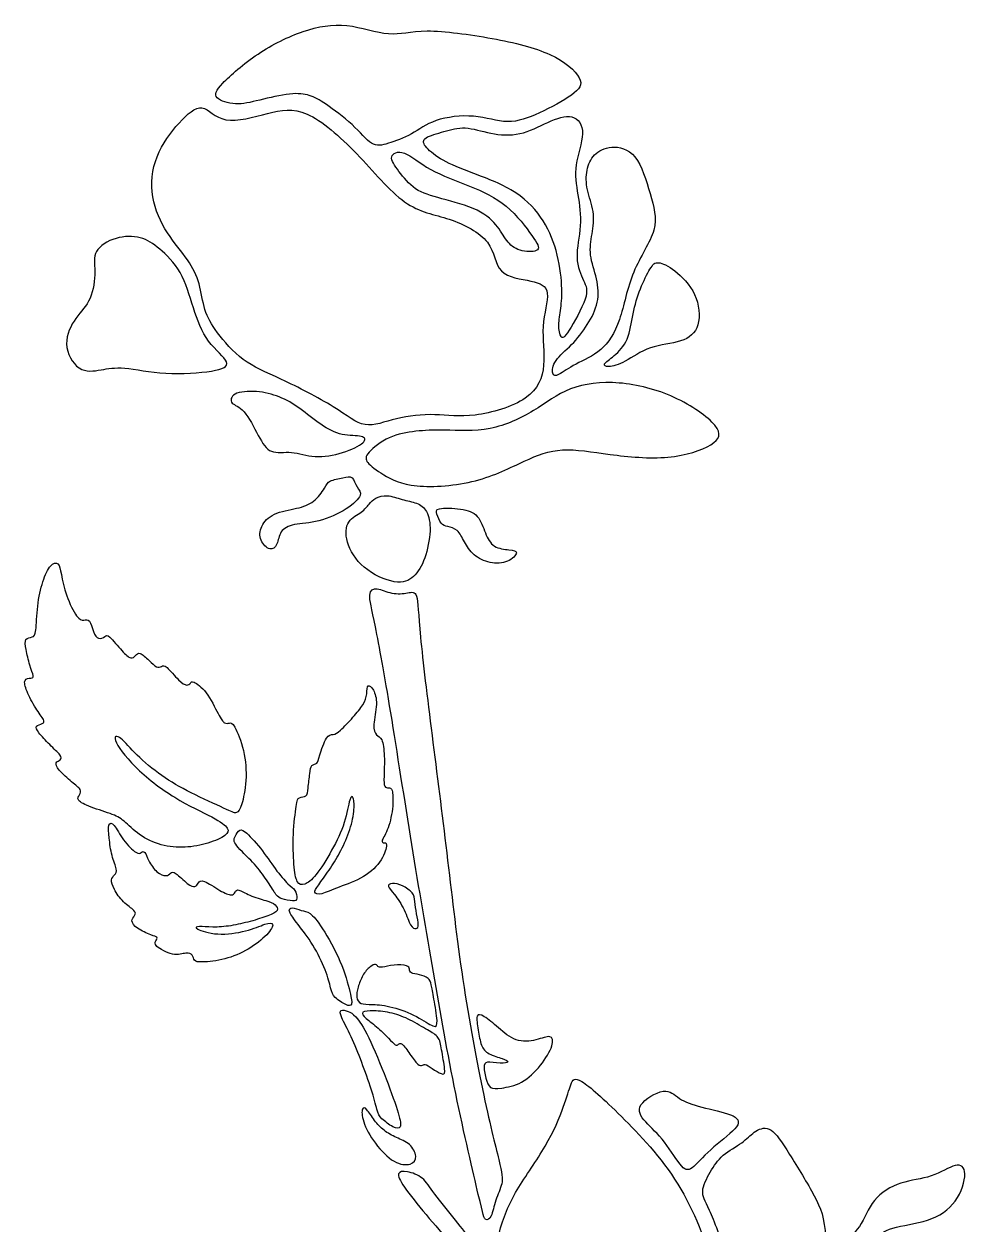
# Model space of a CAD drawing. Header units: millimetres. Extents: x -143 to 143, y -143 to 143.
# Drawn here: x 89.2 to 142.7, y 73.3 to 141.6 of the extents above; entities that cross this region are included whole.
import ezdxf

# ---------------------------------------------------------------- set-up
doc = ezdxf.new("R2010")
doc.units = ezdxf.units.MM
doc.header["$MEASUREMENT"] = 0
doc.layers.add('Default', color=18, linetype='Continuous')

msp = doc.modelspace()

# ---------------------------------------------------------------- linework, layer by layer
at = {"layer": 'Default', "color": 5}
for points in [[(106.362, 137.016), (106.78, 136.734), (107.937, 135.889), (108.973, 134.562), (109.778, 134.762), (111.251, 135.288), (112.39, 136.21), (114.834, 136.517), (116.684, 135.831), (118.402, 136.459), (120.567, 137.617), (121.131, 138.411), (119.333, 139.986), (115.945, 140.811), (111.633, 141.401), (110.066, 140.79), (107.501, 141.733), (105.097, 141.321), (102.406, 140.003), (100.142, 138.012), (99.902, 137.37), (101.212, 136.929), (102.449, 137.252), (104.437, 137.714), (105.43, 137.58), (105.945, 137.297), (106.362, 137.016)], [(97.328, 129.735), (97.71, 129.143), (98.584, 128.164), (99.192, 126.875), (99.389, 125.29), (100.03, 124.154), (101.563, 122.371), (103.551, 121.562), (107.104, 119.756), (108.504, 118.488), (110.244, 119.246), (112.59, 119.491), (114.56, 119.139), (118.14, 120.178), (118.908, 122.158), (118.503, 124.437), (119.211, 126.569), (118.191, 127.02), (115.934, 127.261), (115.96, 129.304), (113.323, 130.672), (110.846, 130.985), (108.152, 134.342), (105.07, 136.991), (103.184, 136.567), (100.344, 135.775), (99.349, 137.269), (98.012, 136.1), (96.531, 134.13), (96.293, 131.712), (96.946, 130.326), (97.328, 129.735)], [(112.002, 134.645), (112.157, 134.441), (112.747, 133.92), (114.248, 133.266), (117.057, 132.271), (118.672, 130.676), (119.517, 128.765), (119.805, 126.591), (119.699, 125.395), (119.519, 124.474), (119.685, 123.673), (119.98, 123.798), (121.354, 126.251), (121.026, 126.907), (120.431, 128.231), (120.919, 130.149), (120.667, 131.914), (120.379, 133.542), (121.179, 135.502), (120.441, 136.587), (118.975, 136.059), (117.384, 135.2), (115.67, 135.328), (114.201, 135.829), (113.067, 135.482), (111.819, 135.144), (111.848, 134.849), (112.002, 134.645)], [(121.615, 134.154), (121.386, 133.918), (121.116, 133.316), (121.119, 132.202), (121.64, 130.944), (121.478, 129.636), (121.256, 128.509), (121.799, 127.09), (121.877, 125.774), (121.246, 124.497), (120.329, 123.317), (119.253, 122.469), (119.166, 121.621), (119.488, 121.551), (120.451, 122.284), (122.049, 122.922), (123.11, 124.563), (123.637, 127.606), (125.354, 129.954), (124.801, 131.847), (124.039, 134.414), (122.49, 134.731), (121.844, 134.39), (121.615, 134.154)], [(110.49, 133.216), (110.744, 132.88), (111.354, 132.106), (112.77, 131.707), (115.151, 131.074), (116.198, 130.052), (116.63, 129.129), (117.426, 128.618), (118.624, 128.657), (118.243, 129.333), (116.686, 131.423), (114.557, 132.397), (112.128, 133.262), (110.709, 134.528), (109.829, 134.121), (110.236, 133.552), (110.49, 133.216)], [(96.888, 128.806), (97.272, 128.485), (98.179, 127.614), (98.778, 125.433), (99.537, 123.434), (101.092, 122.268), (100.19, 121.834), (97.136, 121.625), (94.671, 122.157), (93.602, 121.936), (92.232, 121.727), (91.308, 123.445), (92.107, 124.973), (93.039, 125.859), (93.29, 127.646), (93.022, 128.705), (94.382, 129.556), (95.872, 129.542), (96.503, 129.127), (96.888, 128.806)], [(124.761, 127.671), (124.6, 127.406), (124.178, 126.569), (123.763, 125.151), (123.577, 123.582), (122.688, 122.668), (122.023, 122.241), (122.318, 122.047), (123.285, 122.305), (124.694, 123.338), (126.661, 123.466), (127.682, 124.302), (127.496, 126.327), (126.107, 127.721), (125.147, 128.16), (124.923, 127.936), (124.761, 127.671)], [(108.72, 116.665), (108.567, 116.857), (108.583, 117.16), (109.882, 118.21), (111.489, 118.479), (112.86, 118.548), (115.727, 118.385), (118.249, 119.574), (120.062, 121.039), (122.948, 121.389), (126.222, 120.551), (128.972, 118.623), (128.59, 117.678), (125.936, 116.769), (122.331, 117.107), (119.663, 117.595), (117.725, 116.848), (115.037, 115.457), (111.142, 115.156), (109.506, 116.006), (108.874, 116.472), (108.72, 116.665)], [(102.383, 120.705), (102.845, 120.67), (103.721, 120.448), (104.842, 119.807), (106.044, 118.776), (107.254, 118.153), (108.516, 118.239), (108.693, 117.834), (107.339, 117.182), (105.656, 116.881), (104.368, 117.371), (103.145, 117.095), (102.531, 118.097), (101.676, 119.816), (100.866, 119.963), (100.945, 120.654), (101.92, 120.739), (102.383, 120.705)], [(106.248, 115.208), (106.116, 114.994), (105.676, 114.374), (104.759, 114.055), (103.283, 113.82), (102.589, 113.055), (102.53, 112.22), (103.18, 111.602), (103.607, 111.961), (103.684, 112.8), (104.433, 113.205), (105.901, 113.237), (107.626, 114.015), (108.516, 114.901), (108.061, 115.208), (107.877, 115.952), (107.358, 115.795), (106.463, 115.66), (106.379, 115.422), (106.248, 115.208)], [(108.79, 114.305), (108.677, 114.169), (108.437, 113.851), (107.504, 113.417), (107.388, 112.226), (108.329, 110.6), (110.409, 109.675), (111.373, 110.096), (111.997, 111.128), (112.357, 112.885), (112.11, 113.998), (111.534, 114.402), (110.666, 114.541), (109.802, 114.875), (109.115, 114.668), (108.903, 114.441), (108.79, 114.305)], [(113.273, 113.031), (113.437, 112.99), (113.845, 112.894), (114.185, 112.187), (114.69, 111.379), (115.65, 110.902), (116.737, 110.957), (117.357, 111.634), (116.818, 111.709), (115.828, 111.8), (115.388, 112.621), (115.048, 113.734), (114.089, 114.085), (112.523, 114.099), (112.631, 113.783), (112.865, 113.139), (113.11, 113.072), (113.273, 113.031)], [(101.551, 97.263), (101.647, 97.576), (101.858, 98.541), (101.743, 100.337), (101.086, 101.885), (100.857, 101.873), (100.583, 101.793), (100.286, 102.219), (99.543, 103.75), (98.711, 104.297), (98.657, 104.141), (98.456, 103.953), (98.02, 104.197), (97.198, 105.2), (97.008, 105.084), (96.734, 104.958), (96.295, 105.425), (95.716, 105.947), (95.529, 105.694), (95.275, 105.471), (94.808, 105.868), (93.93, 106.94), (93.832, 106.791), (93.39, 106.572), (93.104, 107.001), (92.934, 107.822), (92.56, 107.685), (92.223, 107.744), (91.534, 109.112), (91.273, 110.415), (91.162, 111.034), (90.67, 110.932), (90.227, 109.967), (89.903, 108.547), (89.872, 106.914), (89.696, 106.732), (89.188, 106.704), (89.269, 106.104), (89.501, 105.097), (89.77, 104.464), (89.625, 104.418), (89.122, 104.387), (89.28, 103.739), (89.845, 102.646), (90.382, 101.985), (90.277, 101.825), (89.767, 101.72), (89.935, 101.375), (90.633, 100.619), (91.338, 99.979), (91.285, 99.767), (90.922, 99.635), (91.057, 99.262), (91.94, 98.442), (92.469, 98.085), (92.34, 97.774), (92.136, 97.522), (92.69, 97.153), (94.223, 96.69), (94.828, 96.377), (95.672, 95.477), (96.967, 94.868), (98.329, 94.747), (99.68, 94.995), (100.744, 95.507), (100.872, 95.841), (100.131, 96.455), (97.75, 97.501), (95.302, 99.393), (94.083, 101.159), (94.637, 101.157), (95.492, 100.072), (96.991, 98.829), (98.558, 97.911), (100.826, 96.899), (101.279, 96.66), (101.454, 96.95), (101.551, 97.263)], [(110.026, 102.436), (110.386, 100.246), (111.233, 94.775), (112.447, 87.667), (113.657, 80.781), (115.244, 74.034), (115.373, 73.538), (115.768, 73.711), (115.945, 74.754), (116.428, 75.703), (116.323, 76.531), (115.28, 80.505), (113.961, 87.839), (113.235, 94.439), (112.346, 101.272), (111.593, 107.446), (111.572, 109.43), (111.056, 109.239), (110.075, 109.163), (109.196, 109.61), (108.679, 109.325), (109.074, 107.918), (109.666, 104.626), (110.026, 102.436)], [(107.096, 92.54), (107.521, 92.705), (108.551, 93.054), (109.612, 94.089), (109.861, 95.11), (109.634, 95.022), (109.429, 95.122), (109.905, 95.782), (110.191, 97.213), (110.123, 98.188), (109.901, 98.173), (109.643, 98.191), (109.63, 98.698), (109.689, 100.04), (109.548, 101.072), (109.195, 101.101), (108.976, 101.665), (109.301, 103.008), (109.06, 103.825), (108.659, 104.128), (108.693, 103.527), (108.502, 102.924), (107.912, 102.221), (107.095, 101.338), (106.749, 101.185), (106.382, 101.232), (105.924, 99.892), (105.868, 99.524), (105.492, 99.517), (105.43, 99.076), (105.307, 98.095), (105.288, 97.64), (104.76, 97.678), (104.673, 97.383), (104.441, 95.551), (104.509, 93.7), (104.658, 92.696), (105.12, 92.625), (105.716, 93.071), (106.696, 94.624), (107.47, 96.21), (107.691, 97.747), (107.921, 97.719), (107.974, 96.902), (107.695, 95.643), (107.123, 94.454), (106.523, 93.5), (105.862, 92.58), (105.599, 92.206), (106.003, 92.065), (106.672, 92.375), (107.096, 92.54)], [(102.916, 91.774), (102.659, 91.857), (101.95, 92.056), (101.302, 92.476), (101.168, 92.254), (101.038, 92.011), (100.372, 92.27), (99.293, 93.034), (99.058, 92.768), (98.945, 92.513), (98.521, 92.635), (97.718, 93.456), (97.512, 93.353), (97.295, 93.119), (96.724, 93.319), (96.213, 94.069), (96.062, 94.62), (95.818, 94.517), (95.64, 94.351), (94.78, 95.188), (94.273, 96.211), (93.935, 96.202), (94.008, 95.369), (94.138, 94.298), (94.511, 93.482), (94.334, 93.241), (94.081, 92.999), (94.249, 92.443), (94.795, 91.655), (95.545, 91.18), (95.509, 90.933), (95.207, 90.639), (95.53, 90.199), (96.482, 89.761), (96.795, 89.717), (96.686, 89.477), (96.502, 89.244), (97.687, 88.577), (98.443, 88.854), (98.782, 88.696), (98.821, 88.333), (99.175, 88.242), (100.606, 88.395), (101.952, 88.958), (103.104, 89.874), (103.447, 90.529), (102.96, 90.5), (101.884, 90.014), (100.118, 89.756), (98.79, 90.21), (99.05, 90.335), (99.868, 90.24), (100.923, 90.315), (102.045, 90.582), (103.118, 90.911), (103.685, 91.206), (103.491, 91.559), (103.172, 91.691), (102.916, 91.774)], [(101.589, 94.535), (101.796, 94.326), (102.416, 93.743), (103.064, 92.812), (103.544, 92.014), (103.747, 91.881), (104.538, 91.715), (104.741, 91.82), (104.616, 92.425), (104.251, 92.595), (103.46, 93.539), (102.645, 94.772), (101.63, 95.862), (101.384, 95.798), (101.055, 95.253), (101.178, 94.998), (101.383, 94.744), (101.589, 94.535)], [(111.39, 91.716), (111.415, 91.517), (111.489, 91.004), (111.641, 90.325), (111.492, 90.129), (111.145, 90.235), (110.836, 91.247), (110.205, 92.212), (109.767, 92.612), (110.067, 92.792), (110.683, 92.671), (111.343, 92.198), (111.366, 91.915), (111.39, 91.716)], [(104.761, 90.407), (105.005, 90.092), (105.617, 89.307), (106.372, 87.748), (106.623, 86.711), (106.766, 86.266), (107.546, 85.784), (107.855, 85.774), (107.771, 86.393), (107.247, 88.295), (106.064, 90.392), (105.395, 91.157), (104.961, 91.169), (104.353, 91.452), (104.154, 91.199), (104.517, 90.723), (104.761, 90.407)], [(108.171, 86.859), (108.231, 87.071), (108.399, 87.537), (108.865, 88.074), (109.21, 88.185), (109.273, 88.017), (109.475, 87.946), (110.181, 88.148), (111.056, 88.102), (111.076, 87.869), (111.124, 87.635), (111.643, 87.589), (112.225, 87.365), (112.316, 87.061), (112.46, 86.296), (112.727, 84.755), (112.557, 84.482), (111.558, 85.204), (110.092, 85.779), (108.925, 85.895), (108.265, 85.855), (108.039, 86.261), (108.111, 86.646), (108.171, 86.859)], [(107.781, 84.024), (107.986, 83.584), (108.366, 82.601), (108.965, 80.984), (109.254, 79.77), (109.426, 79.412), (110.191, 78.827), (110.653, 78.793), (110.548, 79.484), (109.822, 81.532), (108.709, 84.259), (107.977, 85.301), (107.618, 85.489), (107.127, 85.609), (107.133, 85.244), (107.575, 84.465), (107.781, 84.024)], [(109.072, 85.508), (109.377, 85.498), (110.112, 85.413), (111.126, 85.021), (112.182, 84.367), (112.788, 84.053), (112.89, 83.412), (113.135, 82.024), (113.064, 81.841), (112.517, 82.102), (111.977, 82.532), (111.853, 82.404), (111.591, 82.362), (111.113, 83.045), (110.625, 83.745), (110.444, 83.605), (110.334, 83.492), (109.917, 83.911), (109.349, 84.534), (108.525, 85.116), (108.283, 85.469), (108.767, 85.517), (109.072, 85.508)], [(115.341, 85.174), (115.557, 85.039), (116.139, 84.563), (117.099, 83.698), (118.346, 83.814), (119.18, 84.194), (119.327, 83.621), (118.593, 82.387), (117.497, 81.314), (116.208, 81.085), (115.647, 81.064), (115.413, 81.608), (115.268, 82.538), (115.533, 82.621), (116.55, 82.483), (116.753, 82.638), (116.472, 82.768), (115.521, 83.042), (115.148, 83.483), (114.994, 84.411), (114.843, 85.369), (115.125, 85.308), (115.341, 85.174)], [(119.832, 80.03), (119.615, 79.436), (118.962, 77.858), (117.049, 75.273), (116.098, 73.016), (115.624, 69.697), (116.507, 66.917), (119.668, 64.109), (122.789, 62.718), (124.381, 63.742), (125.874, 63.999), (127.456, 62.574), (129.596, 63.067), (129.627, 66.036), (128.568, 70.661), (126.642, 75.872), (122.921, 79.793), (120.545, 81.918), (120.261, 81.422), (120.049, 80.624), (119.832, 80.03)], [(124.522, 79.195), (124.818, 78.87), (125.607, 78.168), (126.657, 76.365), (127.142, 76.465), (128.283, 77.783), (130.049, 79.013), (129.601, 79.642), (127.576, 80.017), (126.327, 80.48), (125.72, 81.254), (123.835, 80.115), (124.227, 79.519), (124.522, 79.195)], [(109.102, 79.282), (109.267, 79.062), (109.614, 78.69), (110.324, 78.284), (111.156, 77.992), (111.567, 77.183), (111.227, 76.707), (110.237, 76.778), (109.077, 77.945), (108.366, 79.302), (108.374, 80.051), (108.627, 80.006), (108.938, 79.501), (109.102, 79.282)], [(129.975, 78.007), (129.674, 77.791), (128.814, 77.343), (128.184, 76.385), (127.579, 75.162), (128.037, 74.549), (129.177, 71.577), (130.093, 67.871), (130.434, 65.128), (130.244, 63.132), (130.506, 62.735), (132.029, 63.23), (133.62, 65.364), (134.653, 69.25), (134.884, 73.446), (134.097, 75.074), (132.39, 77.875), (131.545, 79.054), (130.623, 78.638), (130.277, 78.223), (129.975, 78.007)], [(135.665, 72.253), (135.941, 72.493), (136.785, 73.118), (137.332, 74.841), (139.001, 75.863), (140.813, 75.981), (142.237, 76.953), (142.861, 76.48), (142.281, 74.554), (140.669, 73.469), (138.31, 73.238), (137.482, 72.51), (136.68, 71.442), (135.626, 71.299), (135.126, 71.678), (135.388, 72.013), (135.665, 72.253)], [(112.537, 75.086), (112.855, 74.664), (113.796, 73.535), (114.673, 72.333), (115.362, 71.636), (115.374, 71.094), (115.339, 70.248), (115.43, 69.319), (114.939, 69.26), (114.388, 70.588), (113.527, 72.238), (112.008, 73.912), (110.635, 75.647), (110.323, 76.35), (110.91, 76.429), (111.89, 76.07), (112.219, 75.509), (112.537, 75.086)]]:
    msp.add_open_spline(points, degree=3, dxfattribs=at)

doc.saveas('drawing.dxf')
